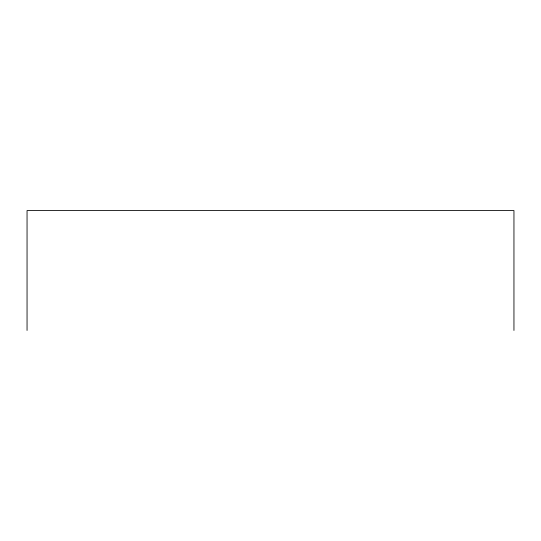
<?xml version="1.0" encoding="UTF-8"?>
<svg xmlns="http://www.w3.org/2000/svg" width="541" height="541" viewBox="0 0 541 541"><rect width="100%" height="100%" fill="white"/><g stroke="black" fill="none" stroke-linecap="round" stroke-linejoin="round"><path stroke-width="0.81" d="M513.95 330.436L513.95 210.564L27.05 210.564L27.05 330.436"/></g></svg>
